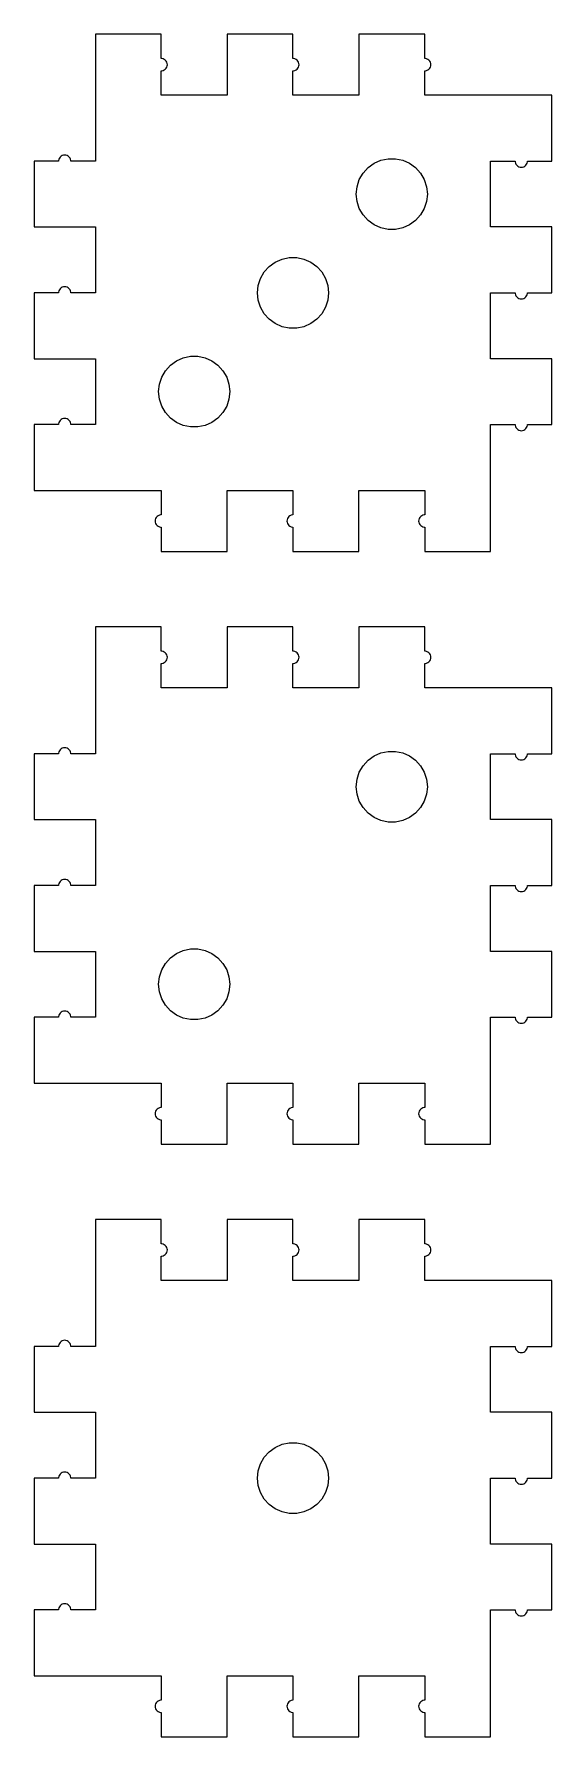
# Model space of a CAD drawing. Header units: metres. Extents: x -3 to 23, y -3 to 173.
# Drawn here: x -3.1 to 23.1, y -3.1 to 83.1 of the extents above; entities that cross this region are included whole.
import ezdxf

# ---------------------------------------------------------------- set-up
doc = ezdxf.new("R2010")
doc.units = ezdxf.units.M

msp = doc.modelspace()

# ---------------------------------------------------------------- linework, layer by layer
for p, q in [((3.33333, 83.1), (0, 83.1)), ((0, 83.1), (0, 76.6667)), ((3.33333, 81.8583), (3.33333, 83.1)), ((9.99998, 83.1), (6.66666, 83.1)), ((6.66666, 83.1), (6.66666, 80)), ((9.99998, 81.8583), (9.99998, 83.1)), ((16.6667, 83.1), (13.3333, 83.1)), ((13.3333, 83.1), (13.3333, 80)), ((16.6667, 81.8583), (16.6667, 83.1)), ((3.36572, 81.8583), (3.33333, 81.8583)), ((3.33333, 80), (3.33333, 81.2417)), ((3.33333, 81.2417), (3.36572, 81.2417)), ((3.42912, 81.8448), (3.36572, 81.8583)), ((3.36572, 81.2417), (3.42912, 81.2552)), ((3.48833, 81.8185), (3.42912, 81.8448)), ((3.42912, 81.2552), (3.48833, 81.2815)), ((3.54076, 81.7804), (3.48833, 81.8185)), ((3.48833, 81.2815), (3.54076, 81.3196)), ((3.58412, 81.7322), (3.54076, 81.7804)), ((3.54076, 81.3196), (3.58412, 81.3678)), ((3.61653, 81.6761), (3.58412, 81.7322)), ((3.58412, 81.3678), (3.61653, 81.4239)), ((3.63655, 81.6144), (3.61653, 81.6761)), ((3.61653, 81.4239), (3.63655, 81.4855)), ((3.64333, 81.55), (3.63655, 81.6144)), ((3.63655, 81.4855), (3.64333, 81.55)), ((10.0324, 81.8583), (9.99998, 81.8583)), ((9.99998, 80), (9.99998, 81.2417)), ((9.99998, 81.2417), (10.0324, 81.2417)), ((10.0958, 81.8448), (10.0324, 81.8583)), ((10.0324, 81.2417), (10.0958, 81.2552)), ((10.155, 81.8185), (10.0958, 81.8448)), ((10.0958, 81.2552), (10.155, 81.2815)), ((10.2074, 81.7804), (10.155, 81.8185)), ((10.155, 81.2815), (10.2074, 81.3196)), ((10.2508, 81.7322), (10.2074, 81.7804)), ((10.2074, 81.3196), (10.2508, 81.3678)), ((10.2832, 81.6761), (10.2508, 81.7322)), ((10.2508, 81.3678), (10.2832, 81.4239)), ((10.3032, 81.6144), (10.2832, 81.6761)), ((10.2832, 81.4239), (10.3032, 81.4855)), ((10.31, 81.55), (10.3032, 81.6144)), ((10.3032, 81.4855), (10.31, 81.55)), ((16.6991, 81.8583), (16.6667, 81.8583)), ((16.6667, 80), (16.6667, 81.2417)), ((16.6667, 81.2417), (16.6991, 81.2417)), ((16.7625, 81.8448), (16.6991, 81.8583)), ((16.6991, 81.2417), (16.7625, 81.2552)), ((16.8217, 81.8185), (16.7625, 81.8448)), ((16.7625, 81.2552), (16.8217, 81.2815)), ((16.8741, 81.7804), (16.8217, 81.8185)), ((16.8217, 81.2815), (16.8741, 81.3196)), ((16.9174, 81.7322), (16.8741, 81.7804)), ((16.8741, 81.3196), (16.9174, 81.3678)), ((16.9499, 81.6761), (16.9174, 81.7322)), ((16.9174, 81.3678), (16.9499, 81.4239)), ((16.9699, 81.6144), (16.9499, 81.6761)), ((16.9499, 81.4239), (16.9699, 81.4855)), ((16.9767, 81.55), (16.9699, 81.6144)), ((16.9699, 81.4855), (16.9767, 81.55)), ((6.66666, 80), (3.33333, 80)), ((13.3333, 80), (9.99998, 80)), ((23.1, 80), (16.6667, 80)), ((23.1, 76.6667), (23.1, 80)), ((-1.84482, 76.7625), (-1.85829, 76.6991)), ((-1.81845, 76.8217), (-1.84482, 76.7625)), ((-1.78036, 76.8741), (-1.81845, 76.8217)), ((-1.73219, 76.9174), (-1.78036, 76.8741)), ((-1.67607, 76.9499), (-1.73219, 76.9174)), ((-1.61444, 76.9699), (-1.67607, 76.9499)), ((-1.54999, 76.9767), (-1.61444, 76.9699)), ((-1.48553, 76.9699), (-1.54999, 76.9767)), ((-1.4239, 76.9499), (-1.48553, 76.9699)), ((-1.36777, 76.9174), (-1.4239, 76.9499)), ((-1.31961, 76.8741), (-1.36777, 76.9174)), ((-1.28152, 76.8217), (-1.31961, 76.8741)), ((-1.25516, 76.7625), (-1.28152, 76.8217)), ((-1.24168, 76.6991), (-1.25516, 76.7625)), ((14.4438, 76.7119), (14.8118, 76.7901)), ((14.8118, 76.7901), (15.1881, 76.7901)), ((15.1881, 76.7901), (15.5562, 76.7119)), ((-1.85829, 76.6667), (-3.09999, 76.6667)), ((-3.09999, 76.6667), (-3.09999, 73.3333)), ((-1.85829, 76.6991), (-1.85829, 76.6667)), ((-1.24168, 76.6667), (-1.24168, 76.6991)), ((0, 76.6667), (-1.24168, 76.6667)), ((13.3556, 75.7321), (13.5438, 76.058)), ((13.5438, 76.058), (13.7956, 76.3376)), ((13.7956, 76.3376), (14.1, 76.5588)), ((14.1, 76.5588), (14.4438, 76.7119)), ((15.5562, 76.7119), (15.9, 76.5588)), ((15.9, 76.5588), (16.2044, 76.3376)), ((16.2044, 76.3376), (16.4562, 76.058)), ((16.4562, 76.058), (16.6444, 75.7321)), ((20, 73.3333), (20, 76.6667)), ((20, 76.6667), (21.2417, 76.6667)), ((21.2417, 76.6667), (21.2417, 76.6343)), ((21.2417, 76.6343), (21.2552, 76.5709)), ((21.2552, 76.5709), (21.2815, 76.5117)), ((21.2815, 76.5117), (21.3196, 76.4592)), ((21.3196, 76.4592), (21.3678, 76.4159)), ((21.3678, 76.4159), (21.4239, 76.3835)), ((21.4239, 76.3835), (21.4855, 76.3634)), ((21.4855, 76.3634), (21.55, 76.3567)), ((21.55, 76.3567), (21.6144, 76.3634)), ((21.6144, 76.3634), (21.6761, 76.3835)), ((21.6761, 76.3835), (21.7322, 76.4159)), ((21.7322, 76.4159), (21.7804, 76.4592)), ((21.7804, 76.4592), (21.8185, 76.5117)), ((21.8185, 76.5117), (21.8448, 76.5709)), ((21.8448, 76.5709), (21.8583, 76.6343)), ((21.8583, 76.6343), (21.8583, 76.6667)), ((21.8583, 76.6667), (23.1, 76.6667)), ((13.2, 75), (13.2393, 75.3742)), ((13.2393, 74.6257), (13.2, 75)), ((13.2393, 75.3742), (13.3556, 75.7321)), ((16.6444, 75.7321), (16.7607, 75.3742)), ((16.7607, 75.3742), (16.8, 75)), ((16.8, 75), (16.7607, 74.6257)), ((13.3556, 74.2679), (13.2393, 74.6257)), ((13.5438, 73.942), (13.3556, 74.2679)), ((16.6444, 74.2679), (16.4562, 73.942)), ((16.7607, 74.6257), (16.6444, 74.2679)), ((-3.09999, 73.3333), (0, 73.3333)), ((0, 73.3333), (0, 70)), ((13.7956, 73.6623), (13.5438, 73.942)), ((14.1, 73.4411), (13.7956, 73.6623)), ((14.4438, 73.2881), (14.1, 73.4411)), ((14.8118, 73.2099), (14.4438, 73.2881)), ((15.5562, 73.2881), (15.1881, 73.2099)), ((15.9, 73.4411), (15.5562, 73.2881)), ((16.2044, 73.6623), (15.9, 73.4411)), ((16.4562, 73.942), (16.2044, 73.6623)), ((23.1, 73.3333), (20, 73.3333)), ((23.1, 70), (23.1, 73.3333)), ((15.1881, 73.2099), (14.8118, 73.2099)), ((8.79556, 71.3376), (9.09999, 71.5588)), ((9.09999, 71.5588), (9.44376, 71.7119)), ((9.44376, 71.7119), (9.81184, 71.7901)), ((9.81184, 71.7901), (10.1881, 71.7901)), ((10.1881, 71.7901), (10.5562, 71.7119)), ((10.5562, 71.7119), (10.9, 71.5588)), ((10.9, 71.5588), (11.2044, 71.3376)), ((8.23933, 70.3742), (8.35561, 70.7321)), ((8.35561, 70.7321), (8.54376, 71.058)), ((8.54376, 71.058), (8.79556, 71.3376)), ((11.2044, 71.3376), (11.4562, 71.058)), ((11.4562, 71.058), (11.6444, 70.7321)), ((11.6444, 70.7321), (11.7607, 70.3742)), ((-1.85829, 70), (-3.09999, 70)), ((-3.09999, 70), (-3.09999, 66.6667)), ((-1.84482, 70.0958), (-1.85829, 70.0324)), ((-1.85829, 70.0324), (-1.85829, 70)), ((-1.81845, 70.155), (-1.84482, 70.0958)), ((-1.78036, 70.2074), (-1.81845, 70.155)), ((-1.73219, 70.2508), (-1.78036, 70.2074)), ((-1.67607, 70.2832), (-1.73219, 70.2508)), ((-1.61444, 70.3032), (-1.67607, 70.2832)), ((-1.54999, 70.31), (-1.61444, 70.3032)), ((-1.48553, 70.3032), (-1.54999, 70.31)), ((-1.4239, 70.2832), (-1.48553, 70.3032)), ((-1.36777, 70.2508), (-1.4239, 70.2832)), ((-1.31961, 70.2074), (-1.36777, 70.2508)), ((-1.28152, 70.155), (-1.31961, 70.2074)), ((-1.25516, 70.0958), (-1.28152, 70.155)), ((-1.24168, 70.0324), (-1.25516, 70.0958)), ((-1.24168, 70), (-1.24168, 70.0324)), ((0, 70), (-1.24168, 70)), ((8.2, 70), (8.23933, 70.3742)), ((8.23933, 69.6257), (8.2, 70)), ((11.7607, 70.3742), (11.8, 70)), ((11.8, 70), (11.7607, 69.6257)), ((20, 66.6667), (20, 70)), ((20, 70), (21.2417, 70)), ((21.2417, 70), (21.2417, 69.9676)), ((21.2417, 69.9676), (21.2552, 69.9042)), ((21.2552, 69.9042), (21.2815, 69.845)), ((21.2815, 69.845), (21.3196, 69.7926)), ((21.7804, 69.7926), (21.8185, 69.845)), ((21.8185, 69.845), (21.8448, 69.9042)), ((21.8448, 69.9042), (21.8583, 69.9676)), ((21.8583, 69.9676), (21.8583, 70)), ((21.8583, 70), (23.1, 70)), ((8.35561, 69.2679), (8.23933, 69.6257)), ((8.54376, 68.942), (8.35561, 69.2679)), ((11.6444, 69.2679), (11.4562, 68.942)), ((11.7607, 69.6257), (11.6444, 69.2679)), ((21.3196, 69.7926), (21.3678, 69.7492)), ((21.3678, 69.7492), (21.4239, 69.7168)), ((21.4239, 69.7168), (21.4855, 69.6968)), ((21.4855, 69.6968), (21.55, 69.69)), ((21.55, 69.69), (21.6144, 69.6968)), ((21.6144, 69.6968), (21.6761, 69.7168)), ((21.6761, 69.7168), (21.7322, 69.7492)), ((21.7322, 69.7492), (21.7804, 69.7926)), ((8.79556, 68.6623), (8.54376, 68.942)), ((9.09999, 68.4411), (8.79556, 68.6623)), ((9.44376, 68.2881), (9.09999, 68.4411)), ((9.81184, 68.2099), (9.44376, 68.2881)), ((10.1881, 68.2099), (9.81184, 68.2099)), ((10.5562, 68.2881), (10.1881, 68.2099)), ((10.9, 68.4411), (10.5562, 68.2881)), ((11.2044, 68.6623), (10.9, 68.4411)), ((11.4562, 68.942), (11.2044, 68.6623)), ((-3.09999, 66.6667), (0, 66.6667)), ((0, 66.6667), (0, 63.3333)), ((3.79556, 66.3376), (4.09999, 66.5588)), ((4.09999, 66.5588), (4.44376, 66.7119)), ((4.44376, 66.7119), (4.81184, 66.7901)), ((4.81184, 66.7901), (5.18814, 66.7901)), ((5.18814, 66.7901), (5.55623, 66.7119)), ((5.55623, 66.7119), (5.89999, 66.5588)), ((5.89999, 66.5588), (6.20442, 66.3376)), ((23.1, 66.6667), (20, 66.6667)), ((23.1, 63.3333), (23.1, 66.6667)), ((3.23933, 65.3742), (3.35561, 65.7321)), ((3.35561, 65.7321), (3.54376, 66.058)), ((3.54376, 66.058), (3.79556, 66.3376)), ((6.20442, 66.3376), (6.45622, 66.058)), ((6.45622, 66.058), (6.64438, 65.7321)), ((6.64438, 65.7321), (6.76065, 65.3742)), ((3.2, 65), (3.23933, 65.3742)), ((3.23933, 64.6257), (3.2, 65)), ((6.76065, 65.3742), (6.79999, 65)), ((6.79999, 65), (6.76065, 64.6257)), ((3.35561, 64.2679), (3.23933, 64.6257)), ((3.54376, 63.942), (3.35561, 64.2679)), ((3.79556, 63.6623), (3.54376, 63.942)), ((6.45622, 63.942), (6.20442, 63.6623)), ((6.64438, 64.2679), (6.45622, 63.942)), ((6.76065, 64.6257), (6.64438, 64.2679)), ((-1.85829, 63.3333), (-3.09999, 63.3333)), ((-3.09999, 63.3333), (-3.09999, 60)), ((-1.84482, 63.4291), (-1.85829, 63.3657)), ((-1.85829, 63.3657), (-1.85829, 63.3333)), ((-1.81845, 63.4883), (-1.84482, 63.4291)), ((-1.78036, 63.5408), (-1.81845, 63.4883)), ((-1.73219, 63.5841), (-1.78036, 63.5408)), ((-1.67607, 63.6165), (-1.73219, 63.5841)), ((-1.61444, 63.6366), (-1.67607, 63.6165)), ((-1.54999, 63.6433), (-1.61444, 63.6366)), ((-1.48553, 63.6366), (-1.54999, 63.6433)), ((-1.4239, 63.6165), (-1.48553, 63.6366)), ((-1.36777, 63.5841), (-1.4239, 63.6165)), ((-1.31961, 63.5408), (-1.36777, 63.5841)), ((-1.28152, 63.4883), (-1.31961, 63.5408)), ((-1.25516, 63.4291), (-1.28152, 63.4883)), ((-1.24168, 63.3657), (-1.25516, 63.4291)), ((-1.24168, 63.3333), (-1.24168, 63.3657)), ((0, 63.3333), (-1.24168, 63.3333)), ((4.09999, 63.4411), (3.79556, 63.6623)), ((4.44376, 63.2881), (4.09999, 63.4411)), ((4.81184, 63.2099), (4.44376, 63.2881)), ((5.18814, 63.2099), (4.81184, 63.2099)), ((5.55623, 63.2881), (5.18814, 63.2099)), ((5.89999, 63.4411), (5.55623, 63.2881)), ((6.20442, 63.6623), (5.89999, 63.4411)), ((20, 56.9), (20, 63.3333)), ((20, 63.3333), (21.2417, 63.3333)), ((21.2417, 63.3333), (21.2417, 63.3009)), ((21.2417, 63.3009), (21.2552, 63.2375)), ((21.2552, 63.2375), (21.2815, 63.1783)), ((21.2815, 63.1783), (21.3196, 63.1259)), ((21.3196, 63.1259), (21.3678, 63.0826)), ((21.3678, 63.0826), (21.4239, 63.0501)), ((21.4239, 63.0501), (21.4855, 63.0301)), ((21.4855, 63.0301), (21.55, 63.0233)), ((21.55, 63.0233), (21.6144, 63.0301)), ((21.6144, 63.0301), (21.6761, 63.0501)), ((21.6761, 63.0501), (21.7322, 63.0826)), ((21.7322, 63.0826), (21.7804, 63.1259)), ((21.7804, 63.1259), (21.8185, 63.1783)), ((21.8185, 63.1783), (21.8448, 63.2375)), ((21.8448, 63.2375), (21.8583, 63.3009)), ((21.8583, 63.3009), (21.8583, 63.3333)), ((21.8583, 63.3333), (23.1, 63.3333)), ((-3.09999, 60), (3.33334, 60)), ((3.33334, 60), (3.33334, 58.7583)), ((6.66667, 60), (10, 60)), ((6.66667, 56.9), (6.66667, 60)), ((10, 60), (10, 58.7583)), ((13.3333, 56.9), (13.3333, 60)), ((13.3333, 60), (16.6667, 60)), ((16.6667, 60), (16.6667, 58.7583)), ((3.08255, 58.6322), (3.05014, 58.5761)), ((3.12592, 58.6804), (3.08255, 58.6322)), ((3.17834, 58.7185), (3.12592, 58.6804)), ((3.23755, 58.7448), (3.17834, 58.7185)), ((3.30095, 58.7583), (3.23755, 58.7448)), ((3.33334, 58.7583), (3.30095, 58.7583)), ((9.74922, 58.6322), (9.71681, 58.5761)), ((9.79259, 58.6804), (9.74922, 58.6322)), ((9.84502, 58.7185), (9.79259, 58.6804)), ((9.90422, 58.7448), (9.84502, 58.7185)), ((9.96762, 58.7583), (9.90422, 58.7448)), ((10, 58.7583), (9.96762, 58.7583)), ((16.4159, 58.6322), (16.3835, 58.5761)), ((16.4592, 58.6804), (16.4159, 58.6322)), ((16.5117, 58.7185), (16.4592, 58.6804)), ((16.5709, 58.7448), (16.5117, 58.7185)), ((16.6343, 58.7583), (16.5709, 58.7448)), ((16.6667, 58.7583), (16.6343, 58.7583)), ((3.03012, 58.5145), (3.02335, 58.45)), ((3.02335, 58.45), (3.03012, 58.3856)), ((3.05014, 58.5761), (3.03012, 58.5145)), ((3.03012, 58.3856), (3.05014, 58.3239)), ((3.05014, 58.3239), (3.08255, 58.2678)), ((3.08255, 58.2678), (3.12592, 58.2196)), ((3.12592, 58.2196), (3.17834, 58.1815)), ((3.17834, 58.1815), (3.23755, 58.1552)), ((3.23755, 58.1552), (3.30095, 58.1417)), ((3.30095, 58.1417), (3.33334, 58.1417)), ((3.33334, 58.1417), (3.33334, 56.9)), ((9.69679, 58.5145), (9.69002, 58.45)), ((9.69002, 58.45), (9.69679, 58.3856)), ((9.71681, 58.5761), (9.69679, 58.5145)), ((9.69679, 58.3856), (9.71681, 58.3239)), ((9.71681, 58.3239), (9.74922, 58.2678)), ((9.74922, 58.2678), (9.79259, 58.2196)), ((9.79259, 58.2196), (9.84502, 58.1815)), ((9.84502, 58.1815), (9.90422, 58.1552)), ((9.90422, 58.1552), (9.96762, 58.1417)), ((9.96762, 58.1417), (10, 58.1417)), ((10, 58.1417), (10, 56.9)), ((16.3634, 58.5145), (16.3567, 58.45)), ((16.3567, 58.45), (16.3634, 58.3856)), ((16.3835, 58.5761), (16.3634, 58.5145)), ((16.3634, 58.3856), (16.3835, 58.3239)), ((16.3835, 58.3239), (16.4159, 58.2678)), ((16.4159, 58.2678), (16.4592, 58.2196)), ((16.4592, 58.2196), (16.5117, 58.1815)), ((16.5117, 58.1815), (16.5709, 58.1552)), ((16.5709, 58.1552), (16.6343, 58.1417)), ((16.6343, 58.1417), (16.6667, 58.1417)), ((16.6667, 58.1417), (16.6667, 56.9)), ((3.33334, 56.9), (6.66667, 56.9)), ((10, 56.9), (13.3333, 56.9)), ((16.6667, 56.9), (20, 56.9)), ((3.33333, 53.1), (0, 53.1)), ((0, 53.1), (0, 46.6667)), ((3.33333, 51.8583), (3.33333, 53.1)), ((9.99998, 53.1), (6.66666, 53.1)), ((6.66666, 53.1), (6.66666, 50)), ((9.99998, 51.8583), (9.99998, 53.1)), ((16.6667, 53.1), (13.3333, 53.1)), ((13.3333, 53.1), (13.3333, 50)), ((16.6667, 51.8583), (16.6667, 53.1)), ((3.36572, 51.8583), (3.33333, 51.8583)), ((3.42912, 51.8448), (3.36572, 51.8583)), ((3.48833, 51.8185), (3.42912, 51.8448)), ((3.54076, 51.7804), (3.48833, 51.8185)), ((3.58412, 51.7322), (3.54076, 51.7804)), ((3.61653, 51.6761), (3.58412, 51.7322)), ((10.0324, 51.8583), (9.99998, 51.8583)), ((10.0958, 51.8448), (10.0324, 51.8583)), ((10.155, 51.8185), (10.0958, 51.8448)), ((10.2074, 51.7804), (10.155, 51.8185)), ((10.2508, 51.7322), (10.2074, 51.7804)), ((10.2832, 51.6761), (10.2508, 51.7322)), ((16.6991, 51.8583), (16.6667, 51.8583)), ((16.7625, 51.8448), (16.6991, 51.8583)), ((16.8217, 51.8185), (16.7625, 51.8448)), ((16.8741, 51.7804), (16.8217, 51.8185)), ((16.9174, 51.7322), (16.8741, 51.7804)), ((16.9499, 51.6761), (16.9174, 51.7322)), ((3.33333, 50), (3.33333, 51.2417)), ((3.33333, 51.2417), (3.36572, 51.2417)), ((3.36572, 51.2417), (3.42912, 51.2552)), ((3.42912, 51.2552), (3.48833, 51.2815)), ((3.48833, 51.2815), (3.54076, 51.3196)), ((3.54076, 51.3196), (3.58412, 51.3678)), ((3.58412, 51.3678), (3.61653, 51.4239)), ((3.63655, 51.6144), (3.61653, 51.6761)), ((3.61653, 51.4239), (3.63655, 51.4855)), ((3.64333, 51.55), (3.63655, 51.6144)), ((3.63655, 51.4855), (3.64333, 51.55)), ((9.99998, 50), (9.99998, 51.2417)), ((9.99998, 51.2417), (10.0324, 51.2417)), ((10.0324, 51.2417), (10.0958, 51.2552)), ((10.0958, 51.2552), (10.155, 51.2815)), ((10.155, 51.2815), (10.2074, 51.3196)), ((10.2074, 51.3196), (10.2508, 51.3678)), ((10.2508, 51.3678), (10.2832, 51.4239)), ((10.3032, 51.6144), (10.2832, 51.6761)), ((10.2832, 51.4239), (10.3032, 51.4855)), ((10.31, 51.55), (10.3032, 51.6144)), ((10.3032, 51.4855), (10.31, 51.55)), ((16.6667, 50), (16.6667, 51.2417)), ((16.6667, 51.2417), (16.6991, 51.2417)), ((16.6991, 51.2417), (16.7625, 51.2552)), ((16.7625, 51.2552), (16.8217, 51.2815)), ((16.8217, 51.2815), (16.8741, 51.3196)), ((16.8741, 51.3196), (16.9174, 51.3678)), ((16.9174, 51.3678), (16.9499, 51.4239)), ((16.9699, 51.6144), (16.9499, 51.6761)), ((16.9499, 51.4239), (16.9699, 51.4855)), ((16.9767, 51.55), (16.9699, 51.6144)), ((16.9699, 51.4855), (16.9767, 51.55)), ((6.66666, 50), (3.33333, 50)), ((13.3333, 50), (9.99998, 50)), ((23.1, 50), (16.6667, 50)), ((23.1, 46.6667), (23.1, 50)), ((-1.85829, 46.6667), (-3.09999, 46.6667)), ((-3.09999, 46.6667), (-3.09999, 43.3333)), ((-1.84482, 46.7625), (-1.85829, 46.6991)), ((-1.85829, 46.6991), (-1.85829, 46.6667)), ((-1.81845, 46.8217), (-1.84482, 46.7625)), ((-1.78036, 46.8741), (-1.81845, 46.8217)), ((-1.73219, 46.9174), (-1.78036, 46.8741)), ((-1.67607, 46.9499), (-1.73219, 46.9174)), ((-1.61444, 46.9699), (-1.67607, 46.9499)), ((-1.54999, 46.9767), (-1.61444, 46.9699)), ((-1.48553, 46.9699), (-1.54999, 46.9767)), ((-1.4239, 46.9499), (-1.48553, 46.9699)), ((-1.36777, 46.9174), (-1.4239, 46.9499)), ((-1.31961, 46.8741), (-1.36777, 46.9174)), ((-1.28152, 46.8217), (-1.31961, 46.8741)), ((-1.25516, 46.7625), (-1.28152, 46.8217)), ((-1.24168, 46.6991), (-1.25516, 46.7625)), ((-1.24168, 46.6667), (-1.24168, 46.6991)), ((0, 46.6667), (-1.24168, 46.6667)), ((13.7956, 46.3376), (14.1, 46.5588)), ((14.1, 46.5588), (14.4438, 46.7119)), ((14.4438, 46.7119), (14.8118, 46.7901)), ((14.8118, 46.7901), (15.1881, 46.7901)), ((15.1881, 46.7901), (15.5562, 46.7119)), ((15.5562, 46.7119), (15.9, 46.5588)), ((15.9, 46.5588), (16.2044, 46.3376)), ((20, 43.3333), (20, 46.6667)), ((20, 46.6667), (21.2417, 46.6667)), ((21.2417, 46.6667), (21.2417, 46.6343)), ((21.2417, 46.6343), (21.2552, 46.5709)), ((21.2552, 46.5709), (21.2815, 46.5117)), ((21.8185, 46.5117), (21.8448, 46.5709)), ((21.8448, 46.5709), (21.8583, 46.6343)), ((21.8583, 46.6343), (21.8583, 46.6667)), ((21.8583, 46.6667), (23.1, 46.6667)), ((13.2393, 45.3742), (13.3556, 45.7321)), ((13.3556, 45.7321), (13.5438, 46.058)), ((13.5438, 46.058), (13.7956, 46.3376)), ((16.2044, 46.3376), (16.4562, 46.058)), ((16.4562, 46.058), (16.6444, 45.7321)), ((16.6444, 45.7321), (16.7607, 45.3742)), ((21.2815, 46.5117), (21.3196, 46.4592)), ((21.3196, 46.4592), (21.3678, 46.4159)), ((21.3678, 46.4159), (21.4239, 46.3835)), ((21.4239, 46.3835), (21.4855, 46.3634)), ((21.4855, 46.3634), (21.55, 46.3567)), ((21.55, 46.3567), (21.6144, 46.3634)), ((21.6144, 46.3634), (21.6761, 46.3835)), ((21.6761, 46.3835), (21.7322, 46.4159)), ((21.7322, 46.4159), (21.7804, 46.4592)), ((21.7804, 46.4592), (21.8185, 46.5117)), ((13.2, 45), (13.2393, 45.3742)), ((13.2393, 44.6257), (13.2, 45)), ((16.7607, 45.3742), (16.8, 45)), ((16.8, 45), (16.7607, 44.6257)), ((13.3556, 44.2679), (13.2393, 44.6257)), ((13.5438, 43.942), (13.3556, 44.2679)), ((16.6444, 44.2679), (16.4562, 43.942)), ((16.7607, 44.6257), (16.6444, 44.2679)), ((-3.09999, 43.3333), (0, 43.3333)), ((0, 43.3333), (0, 40)), ((13.7956, 43.6623), (13.5438, 43.942)), ((14.1, 43.4411), (13.7956, 43.6623)), ((14.4438, 43.2881), (14.1, 43.4411)), ((14.8118, 43.2099), (14.4438, 43.2881)), ((15.1881, 43.2099), (14.8118, 43.2099)), ((15.5562, 43.2881), (15.1881, 43.2099)), ((15.9, 43.4411), (15.5562, 43.2881)), ((16.2044, 43.6623), (15.9, 43.4411)), ((16.4562, 43.942), (16.2044, 43.6623)), ((23.1, 43.3333), (20, 43.3333)), ((23.1, 40), (23.1, 43.3333)), ((-1.85829, 40), (-3.09999, 40)), ((-3.09999, 40), (-3.09999, 36.6667)), ((-1.84482, 40.0958), (-1.85829, 40.0324)), ((-1.85829, 40.0324), (-1.85829, 40)), ((-1.81845, 40.155), (-1.84482, 40.0958)), ((-1.78036, 40.2074), (-1.81845, 40.155)), ((-1.73219, 40.2508), (-1.78036, 40.2074)), ((-1.67607, 40.2832), (-1.73219, 40.2508)), ((-1.61444, 40.3032), (-1.67607, 40.2832)), ((-1.54999, 40.31), (-1.61444, 40.3032)), ((-1.48553, 40.3032), (-1.54999, 40.31)), ((-1.4239, 40.2832), (-1.48553, 40.3032)), ((-1.36777, 40.2508), (-1.4239, 40.2832)), ((-1.31961, 40.2074), (-1.36777, 40.2508)), ((-1.28152, 40.155), (-1.31961, 40.2074)), ((-1.25516, 40.0958), (-1.28152, 40.155)), ((-1.24168, 40.0324), (-1.25516, 40.0958)), ((-1.24168, 40), (-1.24168, 40.0324)), ((0, 40), (-1.24168, 40)), ((20, 36.6667), (20, 40)), ((20, 40), (21.2417, 40)), ((21.2417, 40), (21.2417, 39.9676)), ((21.2417, 39.9676), (21.2552, 39.9042)), ((21.2552, 39.9042), (21.2815, 39.845)), ((21.2815, 39.845), (21.3196, 39.7926)), ((21.3196, 39.7926), (21.3678, 39.7492)), ((21.3678, 39.7492), (21.4239, 39.7168)), ((21.4239, 39.7168), (21.4855, 39.6968)), ((21.4855, 39.6968), (21.55, 39.69)), ((21.55, 39.69), (21.6144, 39.6968)), ((21.6144, 39.6968), (21.6761, 39.7168)), ((21.6761, 39.7168), (21.7322, 39.7492)), ((21.7322, 39.7492), (21.7804, 39.7926)), ((21.7804, 39.7926), (21.8185, 39.845)), ((21.8185, 39.845), (21.8448, 39.9042)), ((21.8448, 39.9042), (21.8583, 39.9676)), ((21.8583, 39.9676), (21.8583, 40)), ((21.8583, 40), (23.1, 40)), ((-3.09999, 36.6667), (0, 36.6667)), ((0, 36.6667), (0, 33.3333)), ((3.54376, 36.058), (3.79556, 36.3376)), ((3.79556, 36.3376), (4.09999, 36.5588)), ((4.09999, 36.5588), (4.44376, 36.7119)), ((4.44376, 36.7119), (4.81184, 36.7901)), ((4.81184, 36.7901), (5.18814, 36.7901)), ((5.18814, 36.7901), (5.55623, 36.7119)), ((5.55623, 36.7119), (5.89999, 36.5588)), ((5.89999, 36.5588), (6.20442, 36.3376)), ((6.20442, 36.3376), (6.45622, 36.058)), ((23.1, 36.6667), (20, 36.6667)), ((23.1, 33.3333), (23.1, 36.6667)), ((3.2, 35), (3.23933, 35.3742)), ((3.23933, 35.3742), (3.35561, 35.7321)), ((3.35561, 35.7321), (3.54376, 36.058)), ((6.45622, 36.058), (6.64438, 35.7321)), ((6.64438, 35.7321), (6.76065, 35.3742)), ((6.76065, 35.3742), (6.79999, 35)), ((3.23933, 34.6257), (3.2, 35)), ((3.35561, 34.2679), (3.23933, 34.6257)), ((6.76065, 34.6257), (6.64438, 34.2679)), ((6.79999, 35), (6.76065, 34.6257)), ((-1.61444, 33.6366), (-1.67607, 33.6165)), ((-1.54999, 33.6433), (-1.61444, 33.6366)), ((-1.48553, 33.6366), (-1.54999, 33.6433)), ((-1.4239, 33.6165), (-1.48553, 33.6366)), ((3.54376, 33.942), (3.35561, 34.2679)), ((3.79556, 33.6623), (3.54376, 33.942)), ((4.09999, 33.4411), (3.79556, 33.6623)), ((6.20442, 33.6623), (5.89999, 33.4411)), ((6.45622, 33.942), (6.20442, 33.6623)), ((6.64438, 34.2679), (6.45622, 33.942)), ((-1.85829, 33.3333), (-3.09999, 33.3333)), ((-3.09999, 33.3333), (-3.09999, 30)), ((-1.84482, 33.4291), (-1.85829, 33.3657)), ((-1.85829, 33.3657), (-1.85829, 33.3333)), ((-1.81845, 33.4883), (-1.84482, 33.4291)), ((-1.78036, 33.5408), (-1.81845, 33.4883)), ((-1.73219, 33.5841), (-1.78036, 33.5408)), ((-1.67607, 33.6165), (-1.73219, 33.5841)), ((-1.36777, 33.5841), (-1.4239, 33.6165)), ((-1.31961, 33.5408), (-1.36777, 33.5841)), ((-1.28152, 33.4883), (-1.31961, 33.5408)), ((-1.25516, 33.4291), (-1.28152, 33.4883)), ((-1.24168, 33.3657), (-1.25516, 33.4291)), ((-1.24168, 33.3333), (-1.24168, 33.3657)), ((0, 33.3333), (-1.24168, 33.3333)), ((4.44376, 33.2881), (4.09999, 33.4411)), ((4.81184, 33.2099), (4.44376, 33.2881)), ((5.18814, 33.2099), (4.81184, 33.2099)), ((5.55623, 33.2881), (5.18814, 33.2099)), ((5.89999, 33.4411), (5.55623, 33.2881)), ((20, 26.9), (20, 33.3333)), ((20, 33.3333), (21.2417, 33.3333)), ((21.2417, 33.3333), (21.2417, 33.3009)), ((21.2417, 33.3009), (21.2552, 33.2375)), ((21.2552, 33.2375), (21.2815, 33.1783)), ((21.2815, 33.1783), (21.3196, 33.1259)), ((21.3196, 33.1259), (21.3678, 33.0826)), ((21.3678, 33.0826), (21.4239, 33.0501)), ((21.4239, 33.0501), (21.4855, 33.0301)), ((21.4855, 33.0301), (21.55, 33.0233)), ((21.55, 33.0233), (21.6144, 33.0301)), ((21.6144, 33.0301), (21.6761, 33.0501)), ((21.6761, 33.0501), (21.7322, 33.0826)), ((21.7322, 33.0826), (21.7804, 33.1259)), ((21.7804, 33.1259), (21.8185, 33.1783)), ((21.8185, 33.1783), (21.8448, 33.2375)), ((21.8448, 33.2375), (21.8583, 33.3009)), ((21.8583, 33.3009), (21.8583, 33.3333)), ((21.8583, 33.3333), (23.1, 33.3333)), ((-3.09999, 30), (3.33334, 30)), ((3.33334, 30), (3.33334, 28.7583)), ((6.66667, 30), (10, 30)), ((6.66667, 26.9), (6.66667, 30)), ((10, 30), (10, 28.7583)), ((13.3333, 26.9), (13.3333, 30)), ((13.3333, 30), (16.6667, 30)), ((16.6667, 30), (16.6667, 28.7583)), ((3.03012, 28.5145), (3.02335, 28.45)), ((3.02335, 28.45), (3.03012, 28.3856)), ((3.05014, 28.5761), (3.03012, 28.5145)), ((3.08255, 28.6322), (3.05014, 28.5761)), ((3.12592, 28.6804), (3.08255, 28.6322)), ((3.17834, 28.7185), (3.12592, 28.6804)), ((3.23755, 28.7448), (3.17834, 28.7185)), ((3.30095, 28.7583), (3.23755, 28.7448)), ((3.33334, 28.7583), (3.30095, 28.7583)), ((9.69679, 28.5145), (9.69002, 28.45)), ((9.69002, 28.45), (9.69679, 28.3856)), ((9.71681, 28.5761), (9.69679, 28.5145)), ((9.74922, 28.6322), (9.71681, 28.5761)), ((9.79259, 28.6804), (9.74922, 28.6322)), ((9.84502, 28.7185), (9.79259, 28.6804)), ((9.90422, 28.7448), (9.84502, 28.7185)), ((9.96762, 28.7583), (9.90422, 28.7448)), ((10, 28.7583), (9.96762, 28.7583)), ((16.3634, 28.5145), (16.3567, 28.45)), ((16.3567, 28.45), (16.3634, 28.3856)), ((16.3835, 28.5761), (16.3634, 28.5145)), ((16.4159, 28.6322), (16.3835, 28.5761)), ((16.4592, 28.6804), (16.4159, 28.6322)), ((16.5117, 28.7185), (16.4592, 28.6804)), ((16.5709, 28.7448), (16.5117, 28.7185)), ((16.6343, 28.7583), (16.5709, 28.7448)), ((16.6667, 28.7583), (16.6343, 28.7583)), ((3.03012, 28.3856), (3.05014, 28.3239)), ((3.05014, 28.3239), (3.08255, 28.2678)), ((3.08255, 28.2678), (3.12592, 28.2196)), ((3.12592, 28.2196), (3.17834, 28.1815)), ((3.17834, 28.1815), (3.23755, 28.1552)), ((3.23755, 28.1552), (3.30095, 28.1417)), ((3.30095, 28.1417), (3.33334, 28.1417)), ((3.33334, 28.1417), (3.33334, 26.9)), ((9.69679, 28.3856), (9.71681, 28.3239)), ((9.71681, 28.3239), (9.74922, 28.2678)), ((9.74922, 28.2678), (9.79259, 28.2196)), ((9.79259, 28.2196), (9.84502, 28.1815)), ((9.84502, 28.1815), (9.90422, 28.1552)), ((9.90422, 28.1552), (9.96762, 28.1417)), ((9.96762, 28.1417), (10, 28.1417)), ((10, 28.1417), (10, 26.9)), ((16.3634, 28.3856), (16.3835, 28.3239)), ((16.3835, 28.3239), (16.4159, 28.2678)), ((16.4159, 28.2678), (16.4592, 28.2196)), ((16.4592, 28.2196), (16.5117, 28.1815)), ((16.5117, 28.1815), (16.5709, 28.1552)), ((16.5709, 28.1552), (16.6343, 28.1417)), ((16.6343, 28.1417), (16.6667, 28.1417)), ((16.6667, 28.1417), (16.6667, 26.9)), ((3.33334, 26.9), (6.66667, 26.9)), ((10, 26.9), (13.3333, 26.9)), ((16.6667, 26.9), (20, 26.9)), ((3.33333, 23.1), (0, 23.1)), ((0, 23.1), (0, 16.6667)), ((3.33333, 21.8583), (3.33333, 23.1)), ((9.99998, 23.1), (6.66666, 23.1)), ((6.66666, 23.1), (6.66666, 20)), ((9.99998, 21.8583), (9.99998, 23.1)), ((16.6667, 23.1), (13.3333, 23.1)), ((13.3333, 23.1), (13.3333, 20)), ((16.6667, 21.8583), (16.6667, 23.1)), ((3.36572, 21.8583), (3.33333, 21.8583)), ((3.42912, 21.8448), (3.36572, 21.8583)), ((3.48833, 21.8185), (3.42912, 21.8448)), ((3.54076, 21.7804), (3.48833, 21.8185)), ((3.58412, 21.7322), (3.54076, 21.7804)), ((3.61653, 21.6761), (3.58412, 21.7322)), ((3.63655, 21.6144), (3.61653, 21.6761)), ((3.64333, 21.55), (3.63655, 21.6144)), ((3.63655, 21.4855), (3.64333, 21.55)), ((10.0324, 21.8583), (9.99998, 21.8583)), ((10.0958, 21.8448), (10.0324, 21.8583)), ((10.155, 21.8185), (10.0958, 21.8448)), ((10.2074, 21.7804), (10.155, 21.8185)), ((10.2508, 21.7322), (10.2074, 21.7804)), ((10.2832, 21.6761), (10.2508, 21.7322)), ((10.3032, 21.6144), (10.2832, 21.6761)), ((10.31, 21.55), (10.3032, 21.6144)), ((10.3032, 21.4855), (10.31, 21.55)), ((16.6991, 21.8583), (16.6667, 21.8583)), ((16.7625, 21.8448), (16.6991, 21.8583)), ((16.8217, 21.8185), (16.7625, 21.8448)), ((16.8741, 21.7804), (16.8217, 21.8185)), ((16.9174, 21.7322), (16.8741, 21.7804)), ((16.9499, 21.6761), (16.9174, 21.7322)), ((16.9699, 21.6144), (16.9499, 21.6761)), ((16.9767, 21.55), (16.9699, 21.6144)), ((16.9699, 21.4855), (16.9767, 21.55)), ((3.33333, 20), (3.33333, 21.2417)), ((3.33333, 21.2417), (3.36572, 21.2417)), ((3.36572, 21.2417), (3.42912, 21.2552)), ((3.42912, 21.2552), (3.48833, 21.2815)), ((3.48833, 21.2815), (3.54076, 21.3196)), ((3.54076, 21.3196), (3.58412, 21.3678)), ((3.58412, 21.3678), (3.61653, 21.4239)), ((3.61653, 21.4239), (3.63655, 21.4855)), ((9.99998, 20), (9.99998, 21.2417)), ((9.99998, 21.2417), (10.0324, 21.2417)), ((10.0324, 21.2417), (10.0958, 21.2552)), ((10.0958, 21.2552), (10.155, 21.2815)), ((10.155, 21.2815), (10.2074, 21.3196)), ((10.2074, 21.3196), (10.2508, 21.3678)), ((10.2508, 21.3678), (10.2832, 21.4239)), ((10.2832, 21.4239), (10.3032, 21.4855)), ((16.6667, 20), (16.6667, 21.2417)), ((16.6667, 21.2417), (16.6991, 21.2417)), ((16.6991, 21.2417), (16.7625, 21.2552)), ((16.7625, 21.2552), (16.8217, 21.2815)), ((16.8217, 21.2815), (16.8741, 21.3196)), ((16.8741, 21.3196), (16.9174, 21.3678)), ((16.9174, 21.3678), (16.9499, 21.4239)), ((16.9499, 21.4239), (16.9699, 21.4855)), ((6.66666, 20), (3.33333, 20)), ((13.3333, 20), (9.99998, 20)), ((23.1, 20), (16.6667, 20)), ((23.1, 16.6667), (23.1, 20)), ((-1.85829, 16.6667), (-3.09999, 16.6667)), ((-3.09999, 16.6667), (-3.09999, 13.3333)), ((-1.84482, 16.7625), (-1.85829, 16.6991)), ((-1.85829, 16.6991), (-1.85829, 16.6667)), ((-1.81845, 16.8217), (-1.84482, 16.7625)), ((-1.78036, 16.8741), (-1.81845, 16.8217)), ((-1.73219, 16.9174), (-1.78036, 16.8741)), ((-1.67607, 16.9499), (-1.73219, 16.9174)), ((-1.61444, 16.9699), (-1.67607, 16.9499)), ((-1.54999, 16.9767), (-1.61444, 16.9699)), ((-1.48553, 16.9699), (-1.54999, 16.9767)), ((-1.4239, 16.9499), (-1.48553, 16.9699)), ((-1.36777, 16.9174), (-1.4239, 16.9499)), ((-1.31961, 16.8741), (-1.36777, 16.9174)), ((-1.28152, 16.8217), (-1.31961, 16.8741)), ((-1.25516, 16.7625), (-1.28152, 16.8217)), ((-1.24168, 16.6991), (-1.25516, 16.7625)), ((-1.24168, 16.6667), (-1.24168, 16.6991)), ((0, 16.6667), (-1.24168, 16.6667)), ((20, 13.3333), (20, 16.6667)), ((20, 16.6667), (21.2417, 16.6667)), ((21.2417, 16.6667), (21.2417, 16.6343)), ((21.2417, 16.6343), (21.2552, 16.5709)), ((21.2552, 16.5709), (21.2815, 16.5117)), ((21.2815, 16.5117), (21.3196, 16.4592)), ((21.3196, 16.4592), (21.3678, 16.4159)), ((21.3678, 16.4159), (21.4239, 16.3835)), ((21.4239, 16.3835), (21.4855, 16.3634)), ((21.6144, 16.3634), (21.6761, 16.3835)), ((21.6761, 16.3835), (21.7322, 16.4159)), ((21.7322, 16.4159), (21.7804, 16.4592)), ((21.7804, 16.4592), (21.8185, 16.5117)), ((21.8185, 16.5117), (21.8448, 16.5709)), ((21.8448, 16.5709), (21.8583, 16.6343)), ((21.8583, 16.6343), (21.8583, 16.6667)), ((21.8583, 16.6667), (23.1, 16.6667)), ((21.4855, 16.3634), (21.55, 16.3567)), ((21.55, 16.3567), (21.6144, 16.3634)), ((-3.09999, 13.3333), (0, 13.3333)), ((0, 13.3333), (0, 9.99998)), ((23.1, 13.3333), (20, 13.3333)), ((23.1, 10), (23.1, 13.3333)), ((8.54376, 11.058), (8.79556, 11.3376)), ((8.79556, 11.3376), (9.09999, 11.5588)), ((9.09999, 11.5588), (9.44376, 11.7119)), ((9.44376, 11.7119), (9.81184, 11.7901)), ((9.81184, 11.7901), (10.1881, 11.7901)), ((10.1881, 11.7901), (10.5562, 11.7119)), ((10.5562, 11.7119), (10.9, 11.5588)), ((10.9, 11.5588), (11.2044, 11.3376)), ((11.2044, 11.3376), (11.4562, 11.058)), ((8.2, 10), (8.23933, 10.3742)), ((8.23933, 10.3742), (8.35561, 10.7321)), ((8.35561, 10.7321), (8.54376, 11.058)), ((11.4562, 11.058), (11.6444, 10.7321)), ((11.6444, 10.7321), (11.7607, 10.3742)), ((11.7607, 10.3742), (11.8, 10)), ((-1.85829, 9.99998), (-3.09999, 9.99998)), ((-3.09999, 9.99998), (-3.09999, 6.66666)), ((-1.84482, 10.0958), (-1.85829, 10.0324)), ((-1.85829, 10.0324), (-1.85829, 9.99998)), ((-1.81845, 10.155), (-1.84482, 10.0958)), ((-1.78036, 10.2074), (-1.81845, 10.155)), ((-1.73219, 10.2508), (-1.78036, 10.2074)), ((-1.67607, 10.2832), (-1.73219, 10.2508)), ((-1.61444, 10.3032), (-1.67607, 10.2832)), ((-1.54999, 10.31), (-1.61444, 10.3032)), ((-1.48553, 10.3032), (-1.54999, 10.31)), ((-1.4239, 10.2832), (-1.48553, 10.3032)), ((-1.36777, 10.2508), (-1.4239, 10.2832)), ((-1.31961, 10.2074), (-1.36777, 10.2508)), ((-1.28152, 10.155), (-1.31961, 10.2074)), ((-1.25516, 10.0958), (-1.28152, 10.155)), ((-1.24168, 10.0324), (-1.25516, 10.0958)), ((-1.24168, 9.99998), (-1.24168, 10.0324)), ((0, 9.99998), (-1.24168, 9.99998)), ((8.23933, 9.62575), (8.2, 10)), ((8.35561, 9.26787), (8.23933, 9.62575)), ((11.7607, 9.62575), (11.6444, 9.26787)), ((11.8, 10), (11.7607, 9.62575)), ((20, 6.66667), (20, 10)), ((20, 10), (21.2417, 10)), ((21.2417, 10), (21.2417, 9.96762)), ((21.2417, 9.96762), (21.2552, 9.90422)), ((21.2552, 9.90422), (21.2815, 9.84502)), ((21.2815, 9.84502), (21.3196, 9.79259)), ((21.3196, 9.79259), (21.3678, 9.74922)), ((21.3678, 9.74922), (21.4239, 9.71681)), ((21.4239, 9.71681), (21.4855, 9.69679)), ((21.4855, 9.69679), (21.55, 9.69002)), ((21.55, 9.69002), (21.6144, 9.69679)), ((21.6144, 9.69679), (21.6761, 9.71681)), ((21.6761, 9.71681), (21.7322, 9.74922)), ((21.7322, 9.74922), (21.7804, 9.79259)), ((21.7804, 9.79259), (21.8185, 9.84502)), ((21.8185, 9.84502), (21.8448, 9.90422)), ((21.8448, 9.90422), (21.8583, 9.96762)), ((21.8583, 9.96762), (21.8583, 10)), ((21.8583, 10), (23.1, 10)), ((8.54376, 8.94199), (8.35561, 9.26787)), ((8.79556, 8.66234), (8.54376, 8.94199)), ((9.09999, 8.44115), (8.79556, 8.66234)), ((11.2044, 8.66234), (10.9, 8.44115)), ((11.4562, 8.94199), (11.2044, 8.66234)), ((11.6444, 9.26787), (11.4562, 8.94199)), ((9.44376, 8.28809), (9.09999, 8.44115)), ((9.81184, 8.20985), (9.44376, 8.28809)), ((10.1881, 8.20985), (9.81184, 8.20985)), ((10.5562, 8.28809), (10.1881, 8.20985)), ((10.9, 8.44115), (10.5562, 8.28809)), ((-3.09999, 6.66666), (0, 6.66666)), ((0, 6.66666), (0, 3.33333)), ((23.1, 6.66667), (20, 6.66667)), ((23.1, 3.33334), (23.1, 6.66667)), ((-1.81845, 3.48833), (-1.84482, 3.42912)), ((-1.78036, 3.54076), (-1.81845, 3.48833)), ((-1.73219, 3.58412), (-1.78036, 3.54076)), ((-1.67607, 3.61653), (-1.73219, 3.58412)), ((-1.61444, 3.63655), (-1.67607, 3.61653)), ((-1.54999, 3.64333), (-1.61444, 3.63655)), ((-1.48553, 3.63655), (-1.54999, 3.64333)), ((-1.4239, 3.61653), (-1.48553, 3.63655)), ((-1.36777, 3.58412), (-1.4239, 3.61653)), ((-1.31961, 3.54076), (-1.36777, 3.58412)), ((-1.28152, 3.48833), (-1.31961, 3.54076)), ((-1.25516, 3.42912), (-1.28152, 3.48833)), ((-1.85829, 3.33333), (-3.09999, 3.33333)), ((-3.09999, 3.33333), (-3.09999, 0)), ((-1.84482, 3.42912), (-1.85829, 3.36572)), ((-1.85829, 3.36572), (-1.85829, 3.33333)), ((-1.24168, 3.36572), (-1.25516, 3.42912)), ((-1.24168, 3.33333), (-1.24168, 3.36572)), ((0, 3.33333), (-1.24168, 3.33333)), ((20, -3.09999), (20, 3.33334)), ((20, 3.33334), (21.2417, 3.33334)), ((21.2417, 3.33334), (21.2417, 3.30095)), ((21.2417, 3.30095), (21.2552, 3.23755)), ((21.2552, 3.23755), (21.2815, 3.17834)), ((21.2815, 3.17834), (21.3196, 3.12592)), ((21.3196, 3.12592), (21.3678, 3.08255)), ((21.3678, 3.08255), (21.4239, 3.05014)), ((21.4239, 3.05014), (21.4855, 3.03012)), ((21.4855, 3.03012), (21.55, 3.02335)), ((21.55, 3.02335), (21.6144, 3.03012)), ((21.6144, 3.03012), (21.6761, 3.05014)), ((21.6761, 3.05014), (21.7322, 3.08255)), ((21.7322, 3.08255), (21.7804, 3.12592)), ((21.7804, 3.12592), (21.8185, 3.17834)), ((21.8185, 3.17834), (21.8448, 3.23755)), ((21.8448, 3.23755), (21.8583, 3.30095)), ((21.8583, 3.30095), (21.8583, 3.33334)), ((21.8583, 3.33334), (23.1, 3.33334)), ((-3.09999, 0), (3.33334, 0)), ((3.33334, 0), (3.33334, -1.24168)), ((6.66667, 0), (10, 0)), ((6.66667, -3.09999), (6.66667, 0)), ((10, 0), (10, -1.24168)), ((13.3333, -3.09999), (13.3333, 0)), ((13.3333, 0), (16.6667, 0)), ((16.6667, 0), (16.6667, -1.24168)), ((3.03012, -1.48553), (3.02335, -1.54999)), ((3.02335, -1.54999), (3.03012, -1.61444)), ((3.05014, -1.4239), (3.03012, -1.48553)), ((3.03012, -1.61444), (3.05014, -1.67607)), ((3.08255, -1.36777), (3.05014, -1.4239)), ((3.05014, -1.67607), (3.08255, -1.73219)), ((3.12592, -1.31961), (3.08255, -1.36777)), ((3.17834, -1.28152), (3.12592, -1.31961)), ((3.23755, -1.25516), (3.17834, -1.28152)), ((3.30095, -1.24168), (3.23755, -1.25516)), ((3.33334, -1.24168), (3.30095, -1.24168)), ((9.69679, -1.48553), (9.69002, -1.54999)), ((9.69002, -1.54999), (9.69679, -1.61444)), ((9.71681, -1.4239), (9.69679, -1.48553)), ((9.69679, -1.61444), (9.71681, -1.67607)), ((9.74922, -1.36777), (9.71681, -1.4239)), ((9.71681, -1.67607), (9.74922, -1.73219)), ((9.79259, -1.31961), (9.74922, -1.36777)), ((9.84502, -1.28152), (9.79259, -1.31961)), ((9.90422, -1.25516), (9.84502, -1.28152)), ((9.96762, -1.24168), (9.90422, -1.25516)), ((10, -1.24168), (9.96762, -1.24168)), ((16.3634, -1.48553), (16.3567, -1.54999)), ((16.3567, -1.54999), (16.3634, -1.61444)), ((16.3835, -1.4239), (16.3634, -1.48553)), ((16.3634, -1.61444), (16.3835, -1.67607)), ((16.4159, -1.36777), (16.3835, -1.4239)), ((16.3835, -1.67607), (16.4159, -1.73219)), ((16.4592, -1.31961), (16.4159, -1.36777)), ((16.5117, -1.28152), (16.4592, -1.31961)), ((16.5709, -1.25516), (16.5117, -1.28152)), ((16.6343, -1.24168), (16.5709, -1.25516)), ((16.6667, -1.24168), (16.6343, -1.24168)), ((3.08255, -1.73219), (3.12592, -1.78036)), ((3.12592, -1.78036), (3.17834, -1.81845)), ((3.17834, -1.81845), (3.23755, -1.84482)), ((3.23755, -1.84482), (3.30095, -1.85829)), ((3.30095, -1.85829), (3.33334, -1.85829)), ((3.33334, -1.85829), (3.33334, -3.09999)), ((9.74922, -1.73219), (9.79259, -1.78036)), ((9.79259, -1.78036), (9.84502, -1.81845)), ((9.84502, -1.81845), (9.90422, -1.84482)), ((9.90422, -1.84482), (9.96762, -1.85829)), ((9.96762, -1.85829), (10, -1.85829)), ((10, -1.85829), (10, -3.09999)), ((16.4159, -1.73219), (16.4592, -1.78036)), ((16.4592, -1.78036), (16.5117, -1.81845)), ((16.5117, -1.81845), (16.5709, -1.84482)), ((16.5709, -1.84482), (16.6343, -1.85829)), ((16.6343, -1.85829), (16.6667, -1.85829)), ((16.6667, -1.85829), (16.6667, -3.09999)), ((3.33334, -3.09999), (6.66667, -3.09999)), ((10, -3.09999), (13.3333, -3.09999)), ((16.6667, -3.09999), (20, -3.09999))]:
    msp.add_line(p, q)

doc.saveas('drawing.dxf')
